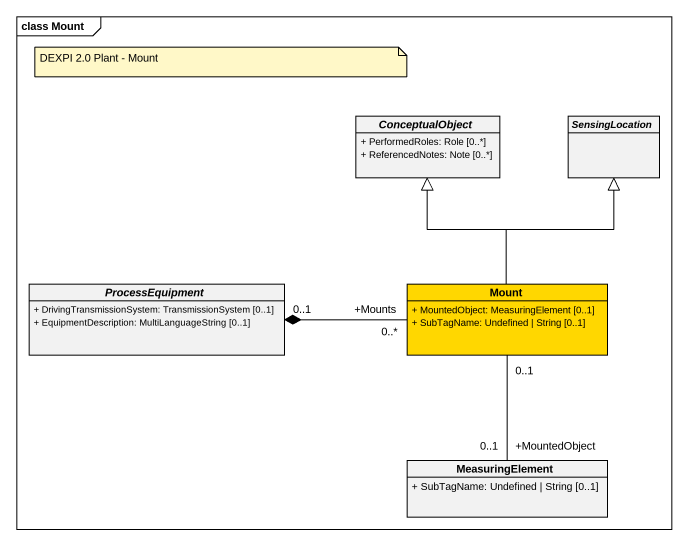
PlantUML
@startuml
mainframe class Mount
hide circle
hide empty members
skinparam classAttributeIconSize 0
abstract class ConceptualObject {
  + PerformedRoles: Role [0..*]
  + ReferencedNotes: Note [0..*]
}
abstract class SensingLocation
abstract class ProcessEquipment {
  + DrivingTransmissionSystem: TransmissionSystem [0..1]
  + EquipmentDescription: MultiLanguageString [0..1]
}
class Mount #FFD700 {
  + MountedObject: MeasuringElement [0..1]
  + SubTagName: Undefined | String [0..1]
}
class MeasuringElement {
  + SubTagName: Undefined | String [0..1]
}
ProcessEquipment "0..1" *-right- "+Mounts\n0..*" Mount
Mount -up-|> ConceptualObject
Mount -up-|> SensingLocation
Mount "0..1" -- "+MountedObject\n0..1" MeasuringElement
note as N1
  DEXPI 2.0 Plant - Mount
end note
@enduml
